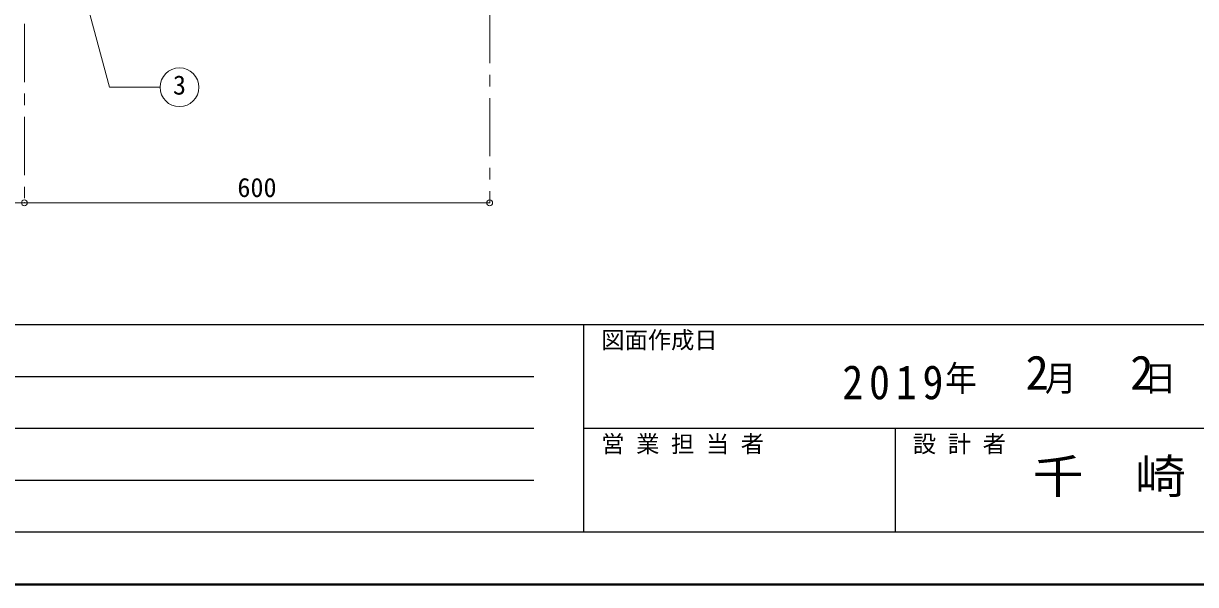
# Model space of a CAD drawing. Units: millimetres at full size, sheet at 1:15; details may follow other scales. Extents: x -3171 to 2904, y -2098 to 2117.
# Drawn here: x -940 to 572, y -2098 to -1374 of the extents above; entities that cross this region are included whole.
import ezdxf
from ezdxf.enums import TextEntityAlignment as Align

# ---------------------------------------------------------------- set-up
doc = ezdxf.new("R2010")
doc.units = ezdxf.units.MM
doc.header["$LTSCALE"] = 15
doc.header["$PDMODE"] = 32
doc.header["$PDSIZE"] = 7.5
doc.linetypes.add('CHAIN1', pattern=[8, 5, -1, 1, -1])
doc.layers.add('0-6_補助線', color=4, linetype='Continuous', lineweight=9)
doc.styles.add('ＭＳ ゴシック', font='')
doc.styles.get('ＭＳ ゴシック').set_extended_font_data('MS Gothic')

msp = doc.modelspace()

# ---------------------------------------------------------------- linework, layer by layer
at = {"layer": '0-6_補助線', "color": 7, "lineweight": 18}
for p in [(-905.79, -1168.98), (-763.38, -1456.41)]:
    msp.add_line(p, (-828.77, -1456.41), dxfattribs=at)
at = {"layer": '0-6_補助線', "linetype": 'CHAIN1'}
for p, q in [((-338.38, -1230.45), (-338.38, -1605.45)), ((-938.38, -1374.65), (-938.38, -1605.45))]:
    msp.add_line(p, q, dxfattribs=at)
at = {"layer": '0-6_補助線'}
for p, q in [((-2448.38, -1605.45), (-938.38, -1605.45)), ((-938.38, -1605.45), (-338.38, -1605.45))]:
    msp.add_line(p, q, dxfattribs=at)
at = {"layer": '0-6_補助線', "color": 6, "lineweight": 25}
for p, q in [((-3103.38, -1762.6), (2836.62, -1762.6)), ((-216.95, -2030.45), (-216.95, -1762.6)), ((-1674.1, -1829.56), (-281.24, -1829.56)), ((-281.24, -1896.53), (-1674.1, -1896.53)), ((2836.62, -1896.53), (-216.95, -1896.53)), ((184.83, -2030.45), (184.83, -1896.53)), ((-281.24, -1963.49), (-1674.1, -1963.49)), ((2836.62, -2030.45), (-3103.38, -2030.45))]:
    msp.add_line(p, q, dxfattribs=at)
at = {"layer": '0-6_補助線', "color": 1, "lineweight": 40}
msp.add_line((2904.12, -2097.95), (-3170.88, -2097.95), dxfattribs=at)
at = {"layer": '0-6_補助線', "color": 7, "lineweight": 18}
msp.add_circle((-738.38, -1456.41), 25, dxfattribs=at)
at = {"layer": '0-6_補助線', "color": 1}
for p in [(-938.38, -1605.45), (-338.38, -1605.45)]:
    msp.add_point(p, dxfattribs=at)

# ---------------------------------------------------------------- texts
at = {"layer": '0-6_補助線', "color": 7, "style": 'ＭＳ ゴシック'}
for s, height, p in [('3', 24.74, (-746.82, -1473.29)), ('600', 24.74, (-663.7, -1605.45)), ('図面作成日', 21.99, (-194.45, -1800.1)), ('2', 43.99, (352.62, -1859.56)), ('2', 43.99, (487.62, -1859.56)), ('営 業 担 当 者', 21.99, (-194.45, -1934.03)), ('設 計 者', 21.99, (207.33, -1934.03))]:
    msp.add_text(s, height=height, dxfattribs=at).set_placement(p, align=Align.BOTTOM_LEFT)
at = {"layer": '0-6_補助線', "color": 7, "style": 'ＭＳ ゴシック', "width": 1.1}
msp.add_text('千\u3000崎', height=43.99, dxfattribs=at).set_placement((361.62, -1993.49), align=Align.BOTTOM_LEFT)
at = {"layer": '0-6_補助線', "color": 7, "attachment_point": 7, "style": 'ＭＳ ゴシック'}
for s, insert, char_height in [('\\T1.27;\\W0.9;年\\~\\~\\~月\\~\\~\\~日', (249.12, -1852.06), 32.99), ('\\T1.28;\\W0.9;2019', (116.37, -1859.56), 43.99)]:
    msp.add_mtext(s, dxfattribs=dict(at, insert=insert, char_height=char_height))

doc.saveas('drawing.dxf')
